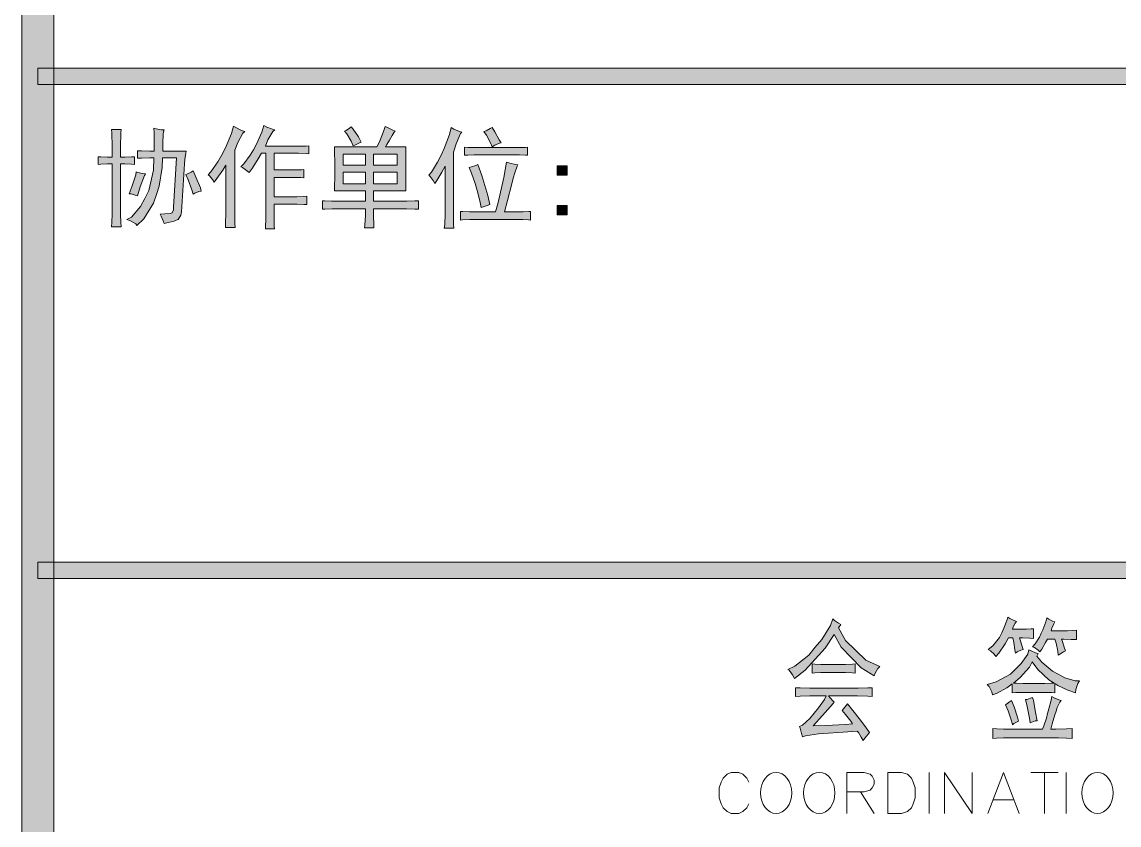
# Model space of a CAD drawing. Header units: millimetres. Extents: x 803 to 707111, y 130 to 2706464.
# Drawn here: x 699856 to 703296, y 2691996 to 2694513 of the extents above; entities that cross this region are included whole.
import ezdxf

# ---------------------------------------------------------------- set-up
doc = ezdxf.new("R2010")
doc.units = ezdxf.units.MM

msp = doc.modelspace()

# ---------------------------------------------------------------- hatches: boundary and pattern name
h = msp.add_hatch(color=0)
h.dxf.hatch_style = 2
h.paths.add_polyline_path([(699956.1, 2636390), (699856.1, 2636390), (699856.1, 2705263.6), (699956.1, 2705263.6)])
h = msp.add_hatch(color=0)
h.dxf.hatch_style = 2
h.paths.add_polyline_path([(705910.7, 2694368.2), (705910.7, 2694316.7), (699906.3, 2694316.7), (699906.3, 2694368.2)])
h = msp.add_hatch(color=0)
h.dxf.hatch_style = 2
h.paths.add_polyline_path([(700138.6, 2694089.5), (700138.6, 2694121.7), (700137.7, 2694165.1), (700137.3, 2694175.8), (700166.9, 2694175.8), (700166.1, 2694165.1), (700165.6, 2694121.7), (700165.6, 2694089.5), (700178.5, 2694089.5), (700200, 2694090.4), (700208.6, 2694090.8), (700208.6, 2694066.4), (700200, 2694067.2), (700178.5, 2694068.1), (700165.6, 2694068.1), (700165.6, 2693919.1), (700165.6, 2693909.6), (700166.1, 2693885.6), (700166.9, 2693870.6), (700137.3, 2693870.6), (700137.7, 2693885.6), (700138.6, 2693909.6), (700138.6, 2693919.1), (700138.6, 2694068.1), (700124.8, 2694068.1), (700103.4, 2694067.2), (700095.2, 2694066.4), (700095.2, 2694090.8), (700103.4, 2694090.4), (700124.8, 2694089.5)])
h = msp.add_hatch(color=0)
h.dxf.hatch_style = 2
h.paths.add_polyline_path([(700270.8, 2694108.4), (700270.8, 2694129.9), (700270.4, 2694166), (700269.5, 2694180.1), (700276.8, 2694178), (700293.1, 2694175.4), (700302.2, 2694174.5), (700299.2, 2694163.8), (700297.4, 2694130.8), (700297.9, 2694108.4), (700370.9, 2694108.4), (700369.6, 2694102.4), (700367, 2694082.2), (700365.7, 2694068.1), (700356.3, 2693917.8), (700354.5, 2693907.1), (700346.4, 2693893.8), (700339.9, 2693891.6), (700333.1, 2693889), (700314.2, 2693884.3), (700302.2, 2693881.3), (700299.2, 2693890.3), (700293.1, 2693904.9), (700289.7, 2693910.9), (700303.9, 2693911.8), (700321.1, 2693913.1), (700324.5, 2693913.9), (700327.5, 2693914.4), (700330.9, 2693923.8), (700331.8, 2693932.8), (700341.2, 2694087), (700296.6, 2694087), (700295.7, 2694056.5), (700286.3, 2693998.9), (700277.7, 2693971.9), (700269.1, 2693944.8), (700238.6, 2693896.3), (700216.7, 2693874.9), (700212.9, 2693880), (700196.5, 2693889.5), (700184.5, 2693893.8), (700200, 2693901.5), (700228.3, 2693935), (700241.2, 2693959.9), (700254.1, 2693984.8), (700268.2, 2694048.3), (700269.5, 2694087), (700256.7, 2694087), (700230.9, 2694086.1), (700218, 2694085.7), (700218, 2694109.7), (700230.9, 2694109.3), (700257.5, 2694108.4)])
h = msp.add_hatch(color=0)
h.dxf.hatch_style = 2
h.paths.add_polyline_path([(700554.6, 2694169.4), (700548.6, 2694164.7), (700533.2, 2694135.5), (700523.7, 2694111), (700523.7, 2693938), (700523.7, 2693916.5), (700524.1, 2693882.2), (700525, 2693869.3), (700494.1, 2693869.3), (700494.5, 2693881.3), (700495.4, 2693915.2), (700495.4, 2693936.7), (700495.4, 2694063.8), (700485.9, 2694048.3), (700467.5, 2694022.1), (700458.9, 2694011), (700453.3, 2694019.1), (700443.8, 2694030.7), (700440, 2694034.2), (700448.6, 2694043.6), (700470, 2694074.9), (700482.5, 2694096.8), (700494.9, 2694118.7), (700513.4, 2694163.8), (700519.4, 2694187), (700527.1, 2694182.3), (700544.7, 2694173.3)])
h = msp.add_hatch(color=0)
h.dxf.hatch_style = 2
h.paths.add_polyline_path([(700649.5, 2694174.5), (700642.6, 2694169.4), (700627.6, 2694143.6), (700619.4, 2694123.5), (700708.8, 2694123.5), (700723.8, 2694123.5), (700747.4, 2694123.9), (700756, 2694124.7), (700756, 2694100.3), (700747.4, 2694101.1), (700723.8, 2694101.6), (700708.8, 2694101.6), (700646.5, 2694101.6), (700646.5, 2694049.2), (700701.9, 2694049.2), (700713.5, 2694049.2), (700732.4, 2694049.6), (700739.7, 2694050.5), (700739.7, 2694024.7), (700731.1, 2694025.1), (700712.2, 2694026), (700701.9, 2694026), (700646.5, 2694026), (700646.5, 2693965), (700704.9, 2693965), (700718.2, 2693965), (700740.5, 2693965.9), (700749.1, 2693966.7), (700749.1, 2693941), (700740.5, 2693941.4), (700719.1, 2693942.3), (700706.2, 2693942.3), (700646.5, 2693942.3), (700646.5, 2693916.5), (700646.5, 2693897.6), (700647.4, 2693871.9), (700647.8, 2693865), (700619.4, 2693865), (700620.3, 2693872.7), (700620.7, 2693892.9), (700620.7, 2693905.8), (700620.7, 2694101.6), (700607.4, 2694101.6), (700597.1, 2694084), (700577.8, 2694053.9), (700568.4, 2694041), (700560.6, 2694047.5), (700547.7, 2694056.5), (700542.6, 2694058.6), (700552, 2694068.1), (700571.8, 2694095.1), (700581.7, 2694112.3), (700592, 2694129.9), (700608.3, 2694168.1), (700614.3, 2694188.3), (700624.2, 2694183.6), (700641.8, 2694176.7)])
h = msp.add_hatch(color=0)
h.paths.add_polyline_path([(701060, 2694121.7), (701060, 2693983.9), (700958.6, 2693983.9), (700958.6, 2693951.7), (701047.9, 2693951.7), (701063, 2693951.7), (701088.3, 2693952.1), (701099.5, 2693953), (701099.5, 2693926), (701087.9, 2693926.8), (701062.1, 2693927.2), (701047.9, 2693927.2), (700958.6, 2693927.2), (700958.6, 2693906.2), (700959.5, 2693876.6), (700959.9, 2693868), (700930.3, 2693868), (700931.6, 2693876.6), (700932.9, 2693906.2), (700932.9, 2693927.2), (700845.3, 2693927.2), (700829, 2693927.2), (700805.4, 2693926.8), (700798.1, 2693926), (700798.1, 2693953), (700804.5, 2693952.1), (700826.8, 2693951.7), (700842.7, 2693951.7), (700932.9, 2693951.7), (700932.9, 2693983.9), (700835.8, 2693983.9), (700836.3, 2693995.5), (700837.1, 2694028.6), (700837.1, 2694050.5), (700837.1, 2694071.9), (700836.3, 2694107.6), (700835.8, 2694121.7), (700969.4, 2694121.7), (700977.1, 2694137.6), (700990, 2694169.4), (700995.1, 2694185.3), (701002, 2694182.3), (701017.5, 2694174.5), (701026.5, 2694170.7), (701023.5, 2694167.2), (701017, 2694156.9), (701012.7, 2694149.6), (701008.9, 2694142.3), (701000.7, 2694128.6), (700996.4, 2694121.7)])
h.paths.add_polyline_path([(701032.9, 2694005.8), (701032.9, 2694042.3), (700958.6, 2694042.3), (700958.6, 2694005.8)])
h.paths.add_polyline_path([(701032.9, 2694063.8), (701032.9, 2694099), (700958.6, 2694099), (700958.6, 2694063.8)])
h.paths.add_polyline_path([(700932.9, 2694005.8), (700932.9, 2694042.3), (700862.9, 2694042.3), (700862.9, 2694005.8)])
h.paths.add_polyline_path([(700932.9, 2694063.8), (700932.9, 2694099), (700862.9, 2694099), (700862.9, 2694063.8)])
h = msp.add_hatch(color=0)
h.dxf.hatch_style = 2
h.paths.add_polyline_path([(700888.6, 2694184), (700895.1, 2694176.7), (700911, 2694153.1), (700919.6, 2694136.8), (700912.3, 2694133.3), (700899.8, 2694127.3), (700895.1, 2694124.7), (700888.6, 2694139.3), (700874.9, 2694162.5), (700868, 2694170.7), (700872.8, 2694173.3), (700883.1, 2694180.1)])
h = msp.add_hatch(color=0)
h.dxf.hatch_style = 2
h.paths.add_polyline_path([(701236, 2694168.1), (701231.3, 2694163), (701217.5, 2694131.6), (701208.9, 2694104.6), (701208.9, 2693932.8), (701208.9, 2693910.9), (701209.4, 2693877.9), (701210.2, 2693866.7), (701180.2, 2693866.7), (701181.9, 2693878.7), (701183.2, 2693910.9), (701183.2, 2693931.5), (701183.2, 2694061.2), (701172.9, 2694042.7), (701156.6, 2694015.7), (701150.5, 2694007.1), (701145.8, 2694015.7), (701136.4, 2694028.6), (701131.7, 2694032.9), (701140.7, 2694042.3), (701159.6, 2694073.2), (701170.3, 2694095.1), (701180.6, 2694116.6), (701196.5, 2694160.4), (701202.1, 2694182.7), (701210.7, 2694177.6), (701227.8, 2694169.8)])
h = msp.add_hatch(color=0)
h.dxf.hatch_style = 2
h.paths.add_polyline_path([(701330.4, 2694182.7), (701338.6, 2694168.5), (701352.8, 2694144.1), (701358.8, 2694134.2), (701353.2, 2694132.9), (701339, 2694126.9), (701330.4, 2694121.7), (701325.7, 2694134.2), (701312.8, 2694157.8), (701304.7, 2694169.4), (701311.6, 2694172), (701324.4, 2694178.8)])
h = msp.add_hatch(color=0)
h.dxf.hatch_style = 2
h.paths.add_polyline_path([(701404.7, 2694119.2), (701416.7, 2694119.2), (701435.2, 2694120), (701441.2, 2694120.5), (701441.2, 2694095.1), (701435.2, 2694095.5), (701416.3, 2694096.4), (701403.4, 2694096.4), (701283.2, 2694096.4), (701273.8, 2694096.4), (701254, 2694095.5), (701243.7, 2694095.1), (701243.7, 2694120.5), (701254.9, 2694120), (701274.2, 2694119.2), (701283.2, 2694119.2)])
h = msp.add_hatch(color=0)
h.dxf.hatch_style = 2
h.paths.add_polyline_path([(701411.6, 2694065.1), (701408.6, 2694061.2), (701401.3, 2694040.2), (701396.6, 2694023.4), (701391.8, 2694006.2), (701378.5, 2693953.9), (701369.5, 2693917.8), (701415.5, 2693917.8), (701428.3, 2693917.8), (701445.9, 2693918.7), (701450.7, 2693919.1), (701450.7, 2693892), (701444.6, 2693892.9), (701427, 2693893.8), (701415.5, 2693893.8), (701277.6, 2693893.8), (701260.9, 2693893.8), (701237.7, 2693892.9), (701231.7, 2693892), (701231.7, 2693919.1), (701237.7, 2693918.7), (701259.6, 2693917.8), (701275.1, 2693917.8), (701341.2, 2693917.8), (701349.8, 2693947.4), (701366.9, 2694025.1), (701375.1, 2694073.2), (701385.8, 2694070.6), (701403.9, 2694066.4)])
h = msp.add_hatch(color=0)
h.dxf.hatch_style = 2
h.paths.add_polyline_path([(701285.8, 2694066.4), (701297.8, 2694032), (701316.7, 2693969.3), (701323.6, 2693941), (701315.4, 2693938), (701302.1, 2693933.3), (701296.5, 2693931.5), (701293.1, 2693947), (701285.4, 2693977.5), (701281.1, 2693992.1), (701276.8, 2694007.1), (701265.6, 2694039.7), (701258.7, 2694056.9), (701265.6, 2694058.6), (701278.9, 2694063.3)])
h = msp.add_hatch(color=0)
h.dxf.hatch_style = 2
h.paths.add_polyline_path([(701565.3, 2694032.9), (701534.4, 2694032.9), (701534.4, 2694062.5), (701565.3, 2694062.5)])
h = msp.add_hatch(color=0)
h.dxf.hatch_style = 2
h.paths.add_polyline_path([(700243.8, 2694036.7), (700239.9, 2694031.6), (700227, 2693996.8), (700218, 2693968), (700211.6, 2693970.6), (700198.7, 2693974), (700192.7, 2693974.5), (700202.1, 2693999.8), (700212.9, 2694034.2), (700214.1, 2694043.6), (700219.7, 2694041.5), (700234.3, 2694038)])
h = msp.add_hatch(color=0)
h.dxf.hatch_style = 2
h.paths.add_polyline_path([(700392.8, 2694046.2), (700402.6, 2694024.7), (700415.5, 2693992.9), (700418.1, 2693982.6), (700410.8, 2693981.3), (700397.9, 2693976.6), (700392.8, 2693973.2), (700388.5, 2693987.4), (700376.9, 2694018.7), (700369.6, 2694035.4), (700375.6, 2694037.6), (700387.2, 2694042.7)])
h = msp.add_hatch(color=0)
h.dxf.hatch_style = 2
h.paths.add_polyline_path([(701565.3, 2693908.4), (701534.4, 2693908.4), (701534.4, 2693938), (701565.3, 2693938)])
h = msp.add_hatch(color=0)
h.dxf.hatch_style = 2
h.paths.add_polyline_path([(705910.7, 2692820.4), (705910.7, 2692768.9), (699906.3, 2692768.9), (699906.3, 2692820.4)])
h = msp.add_hatch(color=0)
h.dxf.hatch_style = 2
h.paths.add_polyline_path([(703028.5, 2692580.8), (703016.5, 2692581.7), (702994.6, 2692582.5), (702984.7, 2692582.5), (702987.3, 2692573.5), (702992.9, 2692555.9), (702995.9, 2692546.9), (702988.6, 2692544.3), (702976.5, 2692538.7), (702971.4, 2692535.3), (702970.1, 2692545.2), (702966.2, 2692568.8), (702962.8, 2692582.5), (702949.5, 2692582.5), (702939.2, 2692564.5), (702919.4, 2692535.3), (702909.6, 2692524.1), (702904.8, 2692531.4), (702893.3, 2692542.6), (702886.4, 2692546.9), (702900.6, 2692558.1), (702921.2, 2692584.3), (702928.5, 2692598.9), (702935.3, 2692613.5), (702944.8, 2692637.5), (702947.4, 2692647.4), (702953.4, 2692643.9), (702967.1, 2692637.5), (702975.3, 2692634.5), (702971, 2692629.3), (702964.1, 2692617.3), (702962, 2692610), (702999.3, 2692610), (703006.6, 2692610), (703021.2, 2692610.9), (703028.5, 2692611.7)])
h = msp.add_hatch(color=0)
h.dxf.hatch_style = 2
h.paths.add_polyline_path([(702417.1, 2692614.7), (702438.2, 2692574.4), (702502.6, 2692513.4), (702545.9, 2692493.2), (702540.3, 2692486.8), (702531.7, 2692472.2), (702528.7, 2692464), (702487.5, 2692489.4), (702424.8, 2692554.2), (702403.4, 2692593.7), (702375, 2692550.8), (702312.4, 2692482.1), (702278.4, 2692455.9), (702272.4, 2692467.5), (702261.7, 2692481.2), (702257.8, 2692483.4), (702280.2, 2692494.1), (702323.1, 2692528.9), (702343.3, 2692553.3), (702363.9, 2692577.4), (702391.4, 2692622), (702398.7, 2692642.6), (702404.2, 2692637.5), (702417.1, 2692628.5), (702424.4, 2692624.6)])
h = msp.add_hatch(color=0)
h.dxf.hatch_style = 2
h.paths.add_polyline_path([(703128.5, 2692541.8), (703122.5, 2692538.7), (703110.9, 2692532.3), (703105.4, 2692528.9), (703104.1, 2692541.3), (703099.3, 2692566.2), (703095.5, 2692579.1), (703072.3, 2692579.1), (703065.9, 2692567.9), (703053.8, 2692547.8), (703048.2, 2692538.7), (703042.7, 2692544.3), (703031.1, 2692552.5), (703025.1, 2692555.1), (703033.7, 2692564.5), (703047.4, 2692585.5), (703052.5, 2692597.1), (703057.7, 2692608.3), (703066.3, 2692632.8), (703070.1, 2692645.7), (703075.7, 2692641.8), (703088.2, 2692635.3), (703095.5, 2692632.8), (703092, 2692627.2), (703086, 2692613.5), (703083.5, 2692605.3), (703128.5, 2692605.3), (703134.5, 2692605.3), (703151.7, 2692606.2), (703162.5, 2692606.6), (703162.5, 2692577.4), (703146.1, 2692578.2), (703123, 2692579.1), (703116.1, 2692579.1), (703118.7, 2692571.8), (703124.7, 2692553.3)])
h = msp.add_hatch(color=0)
h.paths.add_polyline_path([(703159.9, 2692410.4), (703136.3, 2692419.4), (703104.1, 2692434), (703095.5, 2692439.6), (703095.5, 2692410.4), (703084.7, 2692411.2), (703063.3, 2692412.1), (703053, 2692412.1), (703005.7, 2692412.1), (702994.6, 2692412.1), (702972.3, 2692411.2), (702960.7, 2692410.4), (702960.7, 2692438.3), (702944.3, 2692426.7), (702913.9, 2692409.9), (702899.7, 2692403.9), (702897.5, 2692413.8), (702889, 2692430.1), (702883, 2692436.6), (702910.9, 2692444.7), (702955.5, 2692469.2), (702972.3, 2692485.9), (702989, 2692502.7), (703010, 2692532.3), (703013.9, 2692545.2), (703020.3, 2692541.8), (703034.9, 2692536.2), (703043.1, 2692534), (703038.4, 2692525.9), (703053.8, 2692507), (703088.2, 2692478.2), (703107.1, 2692468.3), (703126.4, 2692458), (703159, 2692447.7), (703172.3, 2692447.7), (703166.7, 2692439.6), (703160.7, 2692421.1)])
h.paths.add_polyline_path([(702965.4, 2692441.3), (702975.3, 2692440.4), (702995.4, 2692439.6), (703005.7, 2692439.6), (703053, 2692439.6), (703063.3, 2692439.6), (703083.5, 2692440.4), (703093.3, 2692441.3), (703076.2, 2692451.2), (703041.4, 2692484.2), (703023.8, 2692507.8), (703015.2, 2692491.5), (702986, 2692458.5)])
h = msp.add_hatch(color=0)
h.dxf.hatch_style = 2
h.paths.add_polyline_path([(702425.3, 2692499.7), (702439, 2692499.7), (702460.9, 2692500.5), (702469.1, 2692501.4), (702469.1, 2692472.2), (702460, 2692473.1), (702438.2, 2692473.9), (702425.3, 2692473.9), (702373.3, 2692473.9), (702361.7, 2692473.9), (702342, 2692473.1), (702334.2, 2692472.2), (702334.2, 2692501.4), (702342, 2692500.5), (702360.9, 2692499.7), (702372, 2692499.7)])
h = msp.add_hatch(color=0)
h.dxf.hatch_style = 2
h.paths.add_polyline_path([(702403.4, 2692381.2), (702399.5, 2692377.3), (702366, 2692340), (702336.8, 2692306.9), (702376.8, 2692308.6), (702439, 2692311.6), (702460.9, 2692313.3), (702455.3, 2692321.5), (702439, 2692342.5), (702427.8, 2692355.4), (702432.1, 2692360.1), (702440.7, 2692370.9), (702445, 2692376.5), (702453.6, 2692366.2), (702469.9, 2692345.1), (702477.7, 2692335.2), (702485.8, 2692324.9), (702503.8, 2692300.5), (702514.1, 2692285.9), (702509.9, 2692280.7), (702499.5, 2692268.7), (702493.5, 2692261.4), (702488, 2692272.1), (702478.9, 2692286.7), (702475.5, 2692290.6), (702461.3, 2692289.7), (702415.8, 2692286.7), (702384.9, 2692284.1), (702353.6, 2692281.6), (702312.8, 2692276), (702303.8, 2692272.6), (702300.8, 2692283.3), (702296, 2692299.6), (702294.3, 2692305.2), (702303.8, 2692309), (702327, 2692330.1), (702340.3, 2692346.4), (702353.6, 2692363.1), (702372.5, 2692390.2), (702378, 2692400.9), (702342.8, 2692400.9), (702326.5, 2692400.9), (702296, 2692400.1), (702281.9, 2692399.2), (702281.9, 2692426.7), (702296.5, 2692425.8), (702326.5, 2692425), (702341.5, 2692425), (702463.1, 2692425), (702478.5, 2692425), (702508.1, 2692425.8), (702522.7, 2692426.7), (702522.7, 2692399.2), (702508.1, 2692400.1), (702475.9, 2692400.9), (702458.3, 2692400.9), (702385.3, 2692400.9), (702390.1, 2692394.5), (702399.5, 2692384.6)])
h = msp.add_hatch(color=0)
h.dxf.hatch_style = 2
h.paths.add_polyline_path([(702944.8, 2692269.5), (702934.5, 2692269.5), (702912.6, 2692268.7), (702901, 2692267.8), (702901, 2692298.7), (702913, 2692297.9), (702934.5, 2692297), (702943.5, 2692297), (703056.8, 2692297), (703060.3, 2692306.9), (703068.4, 2692330.9), (703072.3, 2692345.5), (703076.6, 2692360.1), (703083.5, 2692387.2), (703086, 2692399.2), (703092.5, 2692395.3), (703107.1, 2692388.5), (703115.2, 2692386.3), (703110.9, 2692381.2), (703102.8, 2692364.9), (703099.3, 2692352.8), (703095.5, 2692341.2), (703086.9, 2692313.3), (703082.2, 2692297), (703098.5, 2692297), (703132, 2692297.9), (703149.1, 2692298.7), (703149.1, 2692267.8), (703132, 2692268.7), (703106.6, 2692269.5), (703098.1, 2692269.5)])
h = msp.add_hatch(color=0)
h.dxf.hatch_style = 2
h.paths.add_polyline_path([(702959.4, 2692386.3), (702967.1, 2692366.6), (702978.3, 2692334.4), (702981.3, 2692321.5), (702976.5, 2692319.8), (702966.7, 2692314.2), (702962, 2692309.9), (702959.4, 2692323.2), (702948.6, 2692354.6), (702940.1, 2692373.4), (702943.1, 2692375.6), (702952.5, 2692382)])
h = msp.add_hatch(color=0)
h.dxf.hatch_style = 2
h.paths.add_polyline_path([(703017.8, 2692316.3), (703016, 2692330.9), (703008.7, 2692367.4), (703003.2, 2692389.3), (703007.9, 2692390.2), (703019.1, 2692393.6), (703025.1, 2692395.8), (703027.6, 2692386.3), (703034.9, 2692349.8), (703039.7, 2692323.2), (703033.7, 2692322.4), (703022.5, 2692318.9)])

# ---------------------------------------------------------------- linework, layer by layer
at = {"color": 0, "lineweight": 0}
for points in [[(699956.1, 2636390), (699856.1, 2636390), (699856.1, 2705263.6), (699956.1, 2705263.6)], [(705910.7, 2694368.2), (705910.7, 2694316.7), (699906.3, 2694316.7), (699906.3, 2694368.2)], [(700138.6, 2694089.5), (700138.6, 2694121.7), (700137.7, 2694165.1), (700137.3, 2694175.8), (700166.9, 2694175.8), (700166.1, 2694165.1), (700165.6, 2694121.7), (700165.6, 2694089.5), (700178.5, 2694089.5), (700200, 2694090.4), (700208.6, 2694090.8), (700208.6, 2694066.4), (700200, 2694067.2), (700178.5, 2694068.1), (700165.6, 2694068.1), (700165.6, 2693919.1), (700165.6, 2693909.6), (700166.1, 2693885.6), (700166.9, 2693870.6), (700137.3, 2693870.6), (700137.7, 2693885.6), (700138.6, 2693909.6), (700138.6, 2693919.1), (700138.6, 2694068.1), (700124.8, 2694068.1), (700103.4, 2694067.2), (700095.2, 2694066.4), (700095.2, 2694090.8), (700103.4, 2694090.4), (700124.8, 2694089.5)], [(700270.8, 2694108.4), (700270.8, 2694129.9), (700270.4, 2694166), (700269.5, 2694180.1), (700276.8, 2694178), (700293.1, 2694175.4), (700302.2, 2694174.5), (700299.2, 2694163.8), (700297.4, 2694130.8), (700297.9, 2694108.4), (700370.9, 2694108.4), (700369.6, 2694102.4), (700367, 2694082.2), (700365.7, 2694068.1), (700356.3, 2693917.8), (700354.5, 2693907.1), (700346.4, 2693893.8), (700339.9, 2693891.6), (700333.1, 2693889), (700314.2, 2693884.3), (700302.2, 2693881.3), (700299.2, 2693890.3), (700293.1, 2693904.9), (700289.7, 2693910.9), (700303.9, 2693911.8), (700321.1, 2693913.1), (700324.5, 2693913.9), (700327.5, 2693914.4), (700330.9, 2693923.8), (700331.8, 2693932.8), (700341.2, 2694087), (700296.6, 2694087), (700295.7, 2694056.5), (700286.3, 2693998.9), (700277.7, 2693971.9), (700269.1, 2693944.8), (700238.6, 2693896.3), (700216.7, 2693874.9), (700212.9, 2693880), (700196.5, 2693889.5), (700184.5, 2693893.8), (700200, 2693901.5), (700228.3, 2693935), (700241.2, 2693959.9), (700254.1, 2693984.8), (700268.2, 2694048.3), (700269.5, 2694087), (700256.7, 2694087), (700230.9, 2694086.1), (700218, 2694085.7), (700218, 2694109.7), (700230.9, 2694109.3), (700257.5, 2694108.4)], [(700554.6, 2694169.4), (700548.6, 2694164.7), (700533.2, 2694135.5), (700523.7, 2694111), (700523.7, 2693938), (700523.7, 2693916.5), (700524.1, 2693882.2), (700525, 2693869.3), (700494.1, 2693869.3), (700494.5, 2693881.3), (700495.4, 2693915.2), (700495.4, 2693936.7), (700495.4, 2694063.8), (700485.9, 2694048.3), (700467.5, 2694022.1), (700458.9, 2694011), (700453.3, 2694019.1), (700443.8, 2694030.7), (700440, 2694034.2), (700448.6, 2694043.6), (700470, 2694074.9), (700482.5, 2694096.8), (700494.9, 2694118.7), (700513.4, 2694163.8), (700519.4, 2694187), (700527.1, 2694182.3), (700544.7, 2694173.3)], [(700649.5, 2694174.5), (700642.6, 2694169.4), (700627.6, 2694143.6), (700619.4, 2694123.5), (700708.8, 2694123.5), (700723.8, 2694123.5), (700747.4, 2694123.9), (700756, 2694124.7), (700756, 2694100.3), (700747.4, 2694101.1), (700723.8, 2694101.6), (700708.8, 2694101.6), (700646.5, 2694101.6), (700646.5, 2694049.2), (700701.9, 2694049.2), (700713.5, 2694049.2), (700732.4, 2694049.6), (700739.7, 2694050.5), (700739.7, 2694024.7), (700731.1, 2694025.1), (700712.2, 2694026), (700701.9, 2694026), (700646.5, 2694026), (700646.5, 2693965), (700704.9, 2693965), (700718.2, 2693965), (700740.5, 2693965.9), (700749.1, 2693966.7), (700749.1, 2693941), (700740.5, 2693941.4), (700719.1, 2693942.3), (700706.2, 2693942.3), (700646.5, 2693942.3), (700646.5, 2693916.5), (700646.5, 2693897.6), (700647.4, 2693871.9), (700647.8, 2693865), (700619.4, 2693865), (700620.3, 2693872.7), (700620.7, 2693892.9), (700620.7, 2693905.8), (700620.7, 2694101.6), (700607.4, 2694101.6), (700597.1, 2694084), (700577.8, 2694053.9), (700568.4, 2694041), (700560.6, 2694047.5), (700547.7, 2694056.5), (700542.6, 2694058.6), (700552, 2694068.1), (700571.8, 2694095.1), (700581.7, 2694112.3), (700592, 2694129.9), (700608.3, 2694168.1), (700614.3, 2694188.3), (700624.2, 2694183.6), (700641.8, 2694176.7)], [(701060, 2694121.7), (701060, 2693983.9), (700958.6, 2693983.9), (700958.6, 2693951.7), (701047.9, 2693951.7), (701063, 2693951.7), (701088.3, 2693952.1), (701099.5, 2693953), (701099.5, 2693926), (701087.9, 2693926.8), (701062.1, 2693927.2), (701047.9, 2693927.2), (700958.6, 2693927.2), (700958.6, 2693906.2), (700959.5, 2693876.6), (700959.9, 2693868), (700930.3, 2693868), (700931.6, 2693876.6), (700932.9, 2693906.2), (700932.9, 2693927.2), (700845.3, 2693927.2), (700829, 2693927.2), (700805.4, 2693926.8), (700798.1, 2693926), (700798.1, 2693953), (700804.5, 2693952.1), (700826.8, 2693951.7), (700842.7, 2693951.7), (700932.9, 2693951.7), (700932.9, 2693983.9), (700835.8, 2693983.9), (700836.3, 2693995.5), (700837.1, 2694028.6), (700837.1, 2694050.5), (700837.1, 2694071.9), (700836.3, 2694107.6), (700835.8, 2694121.7), (700969.4, 2694121.7), (700977.1, 2694137.6), (700990, 2694169.4), (700995.1, 2694185.3), (701002, 2694182.3), (701017.5, 2694174.5), (701026.5, 2694170.7), (701023.5, 2694167.2), (701017, 2694156.9), (701012.7, 2694149.6), (701008.9, 2694142.3), (701000.7, 2694128.6), (700996.4, 2694121.7)], [(700888.6, 2694184), (700895.1, 2694176.7), (700911, 2694153.1), (700919.6, 2694136.8), (700912.3, 2694133.3), (700899.8, 2694127.3), (700895.1, 2694124.7), (700888.6, 2694139.3), (700874.9, 2694162.5), (700868, 2694170.7), (700872.8, 2694173.3), (700883.1, 2694180.1)], [(701236, 2694168.1), (701231.3, 2694163), (701217.5, 2694131.6), (701208.9, 2694104.6), (701208.9, 2693932.8), (701208.9, 2693910.9), (701209.4, 2693877.9), (701210.2, 2693866.7), (701180.2, 2693866.7), (701181.9, 2693878.7), (701183.2, 2693910.9), (701183.2, 2693931.5), (701183.2, 2694061.2), (701172.9, 2694042.7), (701156.6, 2694015.7), (701150.5, 2694007.1), (701145.8, 2694015.7), (701136.4, 2694028.6), (701131.7, 2694032.9), (701140.7, 2694042.3), (701159.6, 2694073.2), (701170.3, 2694095.1), (701180.6, 2694116.6), (701196.5, 2694160.4), (701202.1, 2694182.7), (701210.7, 2694177.6), (701227.8, 2694169.8)], [(701330.4, 2694182.7), (701338.6, 2694168.5), (701352.8, 2694144.1), (701358.8, 2694134.2), (701353.2, 2694132.9), (701339, 2694126.9), (701330.4, 2694121.7), (701325.7, 2694134.2), (701312.8, 2694157.8), (701304.7, 2694169.4), (701311.6, 2694172), (701324.4, 2694178.8)], [(700932.9, 2694063.8), (700932.9, 2694099), (700862.9, 2694099), (700862.9, 2694063.8)], [(701032.9, 2694063.8), (701032.9, 2694099), (700958.6, 2694099), (700958.6, 2694063.8)], [(701404.7, 2694119.2), (701416.7, 2694119.2), (701435.2, 2694120), (701441.2, 2694120.5), (701441.2, 2694095.1), (701435.2, 2694095.5), (701416.3, 2694096.4), (701403.4, 2694096.4), (701283.2, 2694096.4), (701273.8, 2694096.4), (701254, 2694095.5), (701243.7, 2694095.1), (701243.7, 2694120.5), (701254.9, 2694120), (701274.2, 2694119.2), (701283.2, 2694119.2)], [(701411.6, 2694065.1), (701408.6, 2694061.2), (701401.3, 2694040.2), (701396.6, 2694023.4), (701391.8, 2694006.2), (701378.5, 2693953.9), (701369.5, 2693917.8), (701415.5, 2693917.8), (701428.3, 2693917.8), (701445.9, 2693918.7), (701450.7, 2693919.1), (701450.7, 2693892), (701444.6, 2693892.9), (701427, 2693893.8), (701415.5, 2693893.8), (701277.6, 2693893.8), (701260.9, 2693893.8), (701237.7, 2693892.9), (701231.7, 2693892), (701231.7, 2693919.1), (701237.7, 2693918.7), (701259.6, 2693917.8), (701275.1, 2693917.8), (701341.2, 2693917.8), (701349.8, 2693947.4), (701366.9, 2694025.1), (701375.1, 2694073.2), (701385.8, 2694070.6), (701403.9, 2694066.4)], [(701285.8, 2694066.4), (701297.8, 2694032), (701316.7, 2693969.3), (701323.6, 2693941), (701315.4, 2693938), (701302.1, 2693933.3), (701296.5, 2693931.5), (701293.1, 2693947), (701285.4, 2693977.5), (701281.1, 2693992.1), (701276.8, 2694007.1), (701265.6, 2694039.7), (701258.7, 2694056.9), (701265.6, 2694058.6), (701278.9, 2694063.3)], [(701565.3, 2694032.9), (701534.4, 2694032.9), (701534.4, 2694062.5), (701565.3, 2694062.5)], [(700243.8, 2694036.7), (700239.9, 2694031.6), (700227, 2693996.8), (700218, 2693968), (700211.6, 2693970.6), (700198.7, 2693974), (700192.7, 2693974.5), (700202.1, 2693999.8), (700212.9, 2694034.2), (700214.1, 2694043.6), (700219.7, 2694041.5), (700234.3, 2694038)], [(700392.8, 2694046.2), (700402.6, 2694024.7), (700415.5, 2693992.9), (700418.1, 2693982.6), (700410.8, 2693981.3), (700397.9, 2693976.6), (700392.8, 2693973.2), (700388.5, 2693987.4), (700376.9, 2694018.7), (700369.6, 2694035.4), (700375.6, 2694037.6), (700387.2, 2694042.7)], [(700932.9, 2694005.8), (700932.9, 2694042.3), (700862.9, 2694042.3), (700862.9, 2694005.8)], [(701032.9, 2694005.8), (701032.9, 2694042.3), (700958.6, 2694042.3), (700958.6, 2694005.8)], [(701565.3, 2693908.4), (701534.4, 2693908.4), (701534.4, 2693938), (701565.3, 2693938)], [(705910.7, 2692820.4), (705910.7, 2692768.9), (699906.3, 2692768.9), (699906.3, 2692820.4)], [(703028.5, 2692580.8), (703016.5, 2692581.7), (702994.6, 2692582.5), (702984.7, 2692582.5), (702987.3, 2692573.5), (702992.9, 2692555.9), (702995.9, 2692546.9), (702988.6, 2692544.3), (702976.5, 2692538.7), (702971.4, 2692535.3), (702970.1, 2692545.2), (702966.2, 2692568.8), (702962.8, 2692582.5), (702949.5, 2692582.5), (702939.2, 2692564.5), (702919.4, 2692535.3), (702909.6, 2692524.1), (702904.8, 2692531.4), (702893.3, 2692542.6), (702886.4, 2692546.9), (702900.6, 2692558.1), (702921.2, 2692584.3), (702928.5, 2692598.9), (702935.3, 2692613.5), (702944.8, 2692637.5), (702947.4, 2692647.4), (702953.4, 2692643.9), (702967.1, 2692637.5), (702975.3, 2692634.5), (702971, 2692629.3), (702964.1, 2692617.3), (702962, 2692610), (702999.3, 2692610), (703006.6, 2692610), (703021.2, 2692610.9), (703028.5, 2692611.7)], [(702417.1, 2692614.7), (702438.2, 2692574.4), (702502.6, 2692513.4), (702545.9, 2692493.2), (702540.3, 2692486.8), (702531.7, 2692472.2), (702528.7, 2692464), (702487.5, 2692489.4), (702424.8, 2692554.2), (702403.4, 2692593.7), (702375, 2692550.8), (702312.4, 2692482.1), (702278.4, 2692455.9), (702272.4, 2692467.5), (702261.7, 2692481.2), (702257.8, 2692483.4), (702280.2, 2692494.1), (702323.1, 2692528.9), (702343.3, 2692553.3), (702363.9, 2692577.4), (702391.4, 2692622), (702398.7, 2692642.6), (702404.2, 2692637.5), (702417.1, 2692628.5), (702424.4, 2692624.6)], [(703128.5, 2692541.8), (703122.5, 2692538.7), (703110.9, 2692532.3), (703105.4, 2692528.9), (703104.1, 2692541.3), (703099.3, 2692566.2), (703095.5, 2692579.1), (703072.3, 2692579.1), (703065.9, 2692567.9), (703053.8, 2692547.8), (703048.2, 2692538.7), (703042.7, 2692544.3), (703031.1, 2692552.5), (703025.1, 2692555.1), (703033.7, 2692564.5), (703047.4, 2692585.5), (703052.5, 2692597.1), (703057.7, 2692608.3), (703066.3, 2692632.8), (703070.1, 2692645.7), (703075.7, 2692641.8), (703088.2, 2692635.3), (703095.5, 2692632.8), (703092, 2692627.2), (703086, 2692613.5), (703083.5, 2692605.3), (703128.5, 2692605.3), (703134.5, 2692605.3), (703151.7, 2692606.2), (703162.5, 2692606.6), (703162.5, 2692577.4), (703146.1, 2692578.2), (703123, 2692579.1), (703116.1, 2692579.1), (703118.7, 2692571.8), (703124.7, 2692553.3)], [(703159.9, 2692410.4), (703136.3, 2692419.4), (703104.1, 2692434), (703095.5, 2692439.6), (703095.5, 2692410.4), (703084.7, 2692411.2), (703063.3, 2692412.1), (703053, 2692412.1), (703005.7, 2692412.1), (702994.6, 2692412.1), (702972.3, 2692411.2), (702960.7, 2692410.4), (702960.7, 2692438.3), (702944.3, 2692426.7), (702913.9, 2692409.9), (702899.7, 2692403.9), (702897.5, 2692413.8), (702889, 2692430.1), (702883, 2692436.6), (702910.9, 2692444.7), (702955.5, 2692469.2), (702972.3, 2692485.9), (702989, 2692502.7), (703010, 2692532.3), (703013.9, 2692545.2), (703020.3, 2692541.8), (703034.9, 2692536.2), (703043.1, 2692534), (703038.4, 2692525.9), (703053.8, 2692507), (703088.2, 2692478.2), (703107.1, 2692468.3), (703126.4, 2692458), (703159, 2692447.7), (703172.3, 2692447.7), (703166.7, 2692439.6), (703160.7, 2692421.1)], [(702425.3, 2692499.7), (702439, 2692499.7), (702460.9, 2692500.5), (702469.1, 2692501.4), (702469.1, 2692472.2), (702460, 2692473.1), (702438.2, 2692473.9), (702425.3, 2692473.9), (702373.3, 2692473.9), (702361.7, 2692473.9), (702342, 2692473.1), (702334.2, 2692472.2), (702334.2, 2692501.4), (702342, 2692500.5), (702360.9, 2692499.7), (702372, 2692499.7)], [(702965.4, 2692441.3), (702975.3, 2692440.4), (702995.4, 2692439.6), (703005.7, 2692439.6), (703053, 2692439.6), (703063.3, 2692439.6), (703083.5, 2692440.4), (703093.3, 2692441.3), (703076.2, 2692451.2), (703041.4, 2692484.2), (703023.8, 2692507.8), (703015.2, 2692491.5), (702986, 2692458.5)], [(702403.4, 2692381.2), (702399.5, 2692377.3), (702366, 2692340), (702336.8, 2692306.9), (702376.8, 2692308.6), (702439, 2692311.6), (702460.9, 2692313.3), (702455.3, 2692321.5), (702439, 2692342.5), (702427.8, 2692355.4), (702432.1, 2692360.1), (702440.7, 2692370.9), (702445, 2692376.5), (702453.6, 2692366.2), (702469.9, 2692345.1), (702477.7, 2692335.2), (702485.8, 2692324.9), (702503.8, 2692300.5), (702514.1, 2692285.9), (702509.9, 2692280.7), (702499.5, 2692268.7), (702493.5, 2692261.4), (702488, 2692272.1), (702478.9, 2692286.7), (702475.5, 2692290.6), (702461.3, 2692289.7), (702415.8, 2692286.7), (702384.9, 2692284.1), (702353.6, 2692281.6), (702312.8, 2692276), (702303.8, 2692272.6), (702300.8, 2692283.3), (702296, 2692299.6), (702294.3, 2692305.2), (702303.8, 2692309), (702327, 2692330.1), (702340.3, 2692346.4), (702353.6, 2692363.1), (702372.5, 2692390.2), (702378, 2692400.9), (702342.8, 2692400.9), (702326.5, 2692400.9), (702296, 2692400.1), (702281.9, 2692399.2), (702281.9, 2692426.7), (702296.5, 2692425.8), (702326.5, 2692425), (702341.5, 2692425), (702463.1, 2692425), (702478.5, 2692425), (702508.1, 2692425.8), (702522.7, 2692426.7), (702522.7, 2692399.2), (702508.1, 2692400.1), (702475.9, 2692400.9), (702458.3, 2692400.9), (702385.3, 2692400.9), (702390.1, 2692394.5), (702399.5, 2692384.6)], [(702944.8, 2692269.5), (702934.5, 2692269.5), (702912.6, 2692268.7), (702901, 2692267.8), (702901, 2692298.7), (702913, 2692297.9), (702934.5, 2692297), (702943.5, 2692297), (703056.8, 2692297), (703060.3, 2692306.9), (703068.4, 2692330.9), (703072.3, 2692345.5), (703076.6, 2692360.1), (703083.5, 2692387.2), (703086, 2692399.2), (703092.5, 2692395.3), (703107.1, 2692388.5), (703115.2, 2692386.3), (703110.9, 2692381.2), (703102.8, 2692364.9), (703099.3, 2692352.8), (703095.5, 2692341.2), (703086.9, 2692313.3), (703082.2, 2692297), (703098.5, 2692297), (703132, 2692297.9), (703149.1, 2692298.7), (703149.1, 2692267.8), (703132, 2692268.7), (703106.6, 2692269.5), (703098.1, 2692269.5)], [(702959.4, 2692386.3), (702967.1, 2692366.6), (702978.3, 2692334.4), (702981.3, 2692321.5), (702976.5, 2692319.8), (702966.7, 2692314.2), (702962, 2692309.9), (702959.4, 2692323.2), (702948.6, 2692354.6), (702940.1, 2692373.4), (702943.1, 2692375.6), (702952.5, 2692382)], [(703017.8, 2692316.3), (703016, 2692330.9), (703008.7, 2692367.4), (703003.2, 2692389.3), (703007.9, 2692390.2), (703019.1, 2692393.6), (703025.1, 2692395.8), (703027.6, 2692386.3), (703034.9, 2692349.8), (703039.7, 2692323.2), (703033.7, 2692322.4), (703022.5, 2692318.9)], [(702571.2, 2692032.5), (702571.2, 2692161.4), (702614.2, 2692161.4), (702632.6, 2692155.3), (702645.1, 2692142.9), (702651.1, 2692130.9), (702657.5, 2692112.4), (702657.5, 2692081.5), (702651.1, 2692063), (702645.1, 2692050.6), (702632.6, 2692038.6), (702614.2, 2692032.5)]]:
    msp.add_lwpolyline(points, close=True, dxfattribs=at)
for points in [[(702135, 2692130.9), (702129, 2692142.9), (702116.6, 2692155.3), (702104.1, 2692161.4), (702079.6, 2692161.4), (702067.6, 2692155.3), (702055.2, 2692142.9), (702049.2, 2692130.9), (702042.7, 2692112.4), (702042.7, 2692081.5), (702049.2, 2692063), (702055.2, 2692050.6), (702067.6, 2692038.6), (702079.6, 2692032.5), (702104.1, 2692032.5), (702116.6, 2692038.6), (702129, 2692050.6), (702135, 2692063)], [(702442.4, 2692032.5), (702442.4, 2692161.4), (702497.4, 2692161.4), (702515.9, 2692155.3), (702522.3, 2692149.3), (702528.3, 2692136.9), (702528.3, 2692124.4), (702522.3, 2692112.4), (702515.9, 2692106), (702497.4, 2692100), (702442.4, 2692100)], [(702700.5, 2692032.5), (702700.5, 2692161.4)], [(702749.4, 2692032.5), (702749.4, 2692161.4), (702835.7, 2692032.5), (702835.7, 2692161.4)], [(702884.7, 2692032.5), (702934, 2692161.4), (702983, 2692032.5)], [(703019.9, 2692161.4), (703105.8, 2692161.4)], [(703062.8, 2692161.4), (703062.8, 2692032.5)], [(703130.7, 2692032.5), (703130.7, 2692161.4)], [(702485.4, 2692100), (702528.3, 2692032.5)], [(702903.1, 2692075.5), (702964.5, 2692075.5)]]:
    msp.add_lwpolyline(points, dxfattribs=at)
for centre in [(702221.1, 2692097), (702356.4, 2692097), (703228.8, 2692097)]:
    msp.add_ellipse(centre, major_axis=(0, 64.4), ratio=0.763333, start_param=0, end_param=6.283185, dxfattribs=at)

doc.saveas('drawing.dxf')
